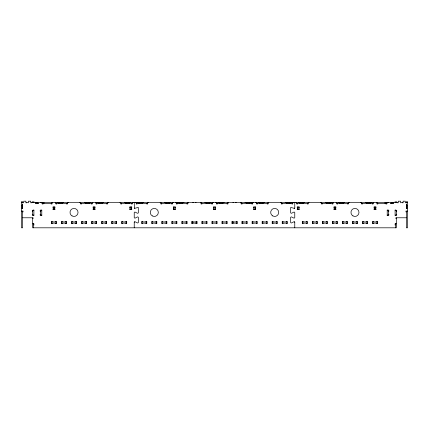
<?xml version="1.0" encoding="UTF-8"?>
<svg xmlns="http://www.w3.org/2000/svg" width="429" height="429" viewBox="0 0 429 429"><rect width="100%" height="100%" fill="white"/><g stroke="black" fill="none" stroke-linecap="round" stroke-linejoin="round"><path stroke-width="0.64" d="M136.234 203.523L147.807 203.598M172.356 202.467L172.356 204L171.557 204L171.557 203.598M176.373 202.467L176.373 204L177.177 204L177.177 203.598M292.766 202.467L292.766 204L291.961 204L291.961 203.598M296.777 202.467L296.777 204L297.581 204L297.581 203.598M332.899 202.467L332.899 204L332.094 204L332.094 203.598M336.91 202.467L336.91 204L337.714 204L337.714 203.598M22.051 205.067C22.115 204.268 23.434 205.443 22.051 205.067L22.056 208.44L22.383 208.714L22.657 204.263M406.343 204.263L406.617 208.714L406.949 208.43L406.949 205.051L406.349 205.041L406.649 204.767L406.944 205.041M134.229 227.81L134.229 222.184C134.84 220.436 137.768 224.308 138.379 222.554L138.379 217.337C137.768 215.583 134.829 219.46 134.229 217.707L134.229 212.489C134.84 210.736 137.768 214.607 138.379 212.854L138.261 207.352L134.556 208.403M294.771 208.006L294.771 202.391M134.229 222.184L134.524 221.804M294.482 208.392L294.761 208.081L294.407 208.408L290.712 207.384L290.621 212.854C291.232 214.607 294.16 210.736 294.771 212.489L294.771 217.707C294.181 219.45 291.323 215.631 290.626 217.299L290.621 222.554C291.227 224.308 294.165 220.436 294.771 222.184L294.771 227.81M21.45 202.123L22.657 202.123M32.69 202.123L33.891 202.123M395.109 202.123L396.31 202.123M406.343 202.123L407.55 202.123M21.45 202.391L23.724 202.794L23.724 201.19L25.869 201.19L25.869 202.794L26.673 202.794L26.673 202.391L28.405 202.794L28.405 201.19L30.749 201.19L30.749 202.794L31.553 202.794L31.553 202.391L397.447 202.391L397.447 202.794L398.251 202.794L398.251 201.19L400.595 201.19L400.595 202.794L402.327 202.391L402.327 202.794L403.131 202.794L403.131 201.19L405.276 201.19L405.276 202.794L407.55 202.391M22.501 202.509L22.657 203.115M406.499 202.509L406.343 203.115M36.031 202.794L35.628 202.794L35.628 203.598L38.508 203.598M37.704 202.794L38.106 202.794L38.106 203.598M391.296 202.794L390.894 202.794L390.894 203.598M392.969 202.794L393.372 202.794L393.372 203.598L390.492 203.598M41.785 203.598L52.102 203.598M55.566 203.598L67.589 203.598M80.416 203.598L92.439 203.598M95.903 203.598L107.872 203.598M120.753 203.598L132.325 203.598M160.687 203.598L172.662 203.598M176.121 203.598L188.095 203.598M200.97 203.598L212.591 203.598M216.409 203.598L228.03 203.598M240.905 203.598L252.879 203.598M256.338 203.598L268.313 203.598M281.193 203.598L292.814 203.598M296.675 203.598L308.247 203.598M321.128 203.598L333.097 203.598M336.561 203.598L348.584 203.598M361.411 203.598L373.434 203.598M376.898 203.598L387.215 203.598M53.357 207.743L52.955 207.743L52.955 206.939L54.96 206.939L54.96 207.743L54.563 207.743M93.495 207.743L93.093 207.743L93.093 206.939L95.099 206.939L95.099 207.743L94.696 207.743M130.148 207.743L129.746 207.743L129.746 206.939L131.757 206.939L131.757 207.743L131.354 207.743M173.761 207.743L173.359 207.743L173.359 206.939L175.37 206.939L175.37 207.743L174.968 207.743M213.899 207.743L213.497 207.743L213.497 206.939L215.503 206.939L215.503 207.743L215.101 207.743M254.032 207.743L253.63 207.743L253.63 206.939L255.641 206.939L255.641 207.743L255.239 207.743M297.646 207.743L297.243 207.743L297.243 206.939L299.254 206.939L299.254 207.743L298.852 207.743M334.304 207.743L333.901 207.743L333.901 206.939L335.907 206.939L335.907 207.743L335.505 207.743M374.437 207.743L374.04 207.743L374.04 206.939L376.045 206.939L376.045 207.743L375.643 207.743M22.051 208.414L22.657 208.414M406.349 208.43L406.949 208.414M53.357 208.816L52.955 208.816L52.955 209.615L54.96 209.615L54.96 208.816L54.563 208.816M93.495 208.816L93.093 208.816L93.093 209.615L95.099 209.615L95.099 208.816L94.696 208.816M130.148 208.816L129.746 208.816L129.746 209.615L131.757 209.615L131.757 208.816L131.354 208.816M173.761 208.816L173.359 208.816L173.359 209.615L175.37 209.615L175.37 208.816L174.968 208.816M213.899 208.816L213.497 208.816L213.497 209.615L215.503 209.615L215.503 208.816L215.101 208.816M254.032 208.816L253.63 208.816L253.63 209.615L255.641 209.615L255.641 208.816L255.239 208.816M297.646 208.816L297.243 208.816L297.243 209.615L299.254 209.615L299.254 208.816L298.852 208.816M334.304 208.816L333.901 208.816L333.901 209.615L335.907 209.615L335.907 208.816L335.505 208.816M374.437 208.816L374.04 208.816L374.04 209.615L376.045 209.615L376.045 208.816L375.643 208.816M33.891 210.419L32.288 210.419L32.288 211.224L32.69 211.224M41.785 210.419L40.181 210.419L40.181 211.224L40.583 211.224M387.215 210.419L388.819 210.419L388.819 211.224L388.417 211.224M395.109 210.419L396.712 210.419L396.712 211.224L396.31 211.224M21.45 211.089L23.053 211.089L23.053 211.894L22.657 211.894M40.583 211.089L40.959 211.089M388.041 211.089L388.417 211.089M407.55 211.089L405.947 211.089L405.947 211.894L406.343 211.894M32.69 214.302L32.288 214.302L32.288 215.101L33.891 215.101M40.583 214.302L40.181 214.302L40.181 215.101L41.785 215.101M388.417 214.302L388.819 214.302L388.819 215.101L387.215 215.101M396.31 214.302L396.712 214.302L396.712 215.101L395.109 215.101M41.785 215.503L40.98 215.503L40.98 215.101M387.215 215.503L388.02 215.503L388.02 215.101M22.657 217.776L33.087 217.776L33.087 218.581L32.69 218.581M406.343 217.776L395.913 217.776L395.913 218.581L396.31 218.581M51.453 221.927L56.467 221.927M61.486 221.927L66.5 221.927M71.52 221.927L76.534 221.927M81.553 221.927L86.567 221.927M91.586 221.927L96.605 221.927M101.619 221.927L106.639 221.927M111.653 221.927L116.672 221.927M121.686 221.927L126.705 221.927M141.758 221.927L146.772 221.927M151.791 221.927L156.805 221.927M161.824 221.927L166.838 221.927M171.857 221.927L176.871 221.927M181.891 221.927L187.258 221.927M191.575 221.927L197.142 221.927M201.855 221.927L206.976 221.927M211.99 221.927L217.01 221.927M222.024 221.927L227.145 221.927M231.858 221.927L237.425 221.927M241.742 221.927L247.109 221.927M252.129 221.927L257.143 221.927M262.162 221.927L267.176 221.927M272.195 221.927L277.209 221.927M282.228 221.927L287.242 221.927M302.295 221.927L307.314 221.927M312.328 221.927L317.347 221.927M322.361 221.927L327.381 221.927M332.395 221.927L337.414 221.927M342.433 221.927L347.447 221.927M352.466 221.927L357.48 221.927M362.5 221.927L367.514 221.927M372.533 221.927L377.547 221.927M51.453 223.128L56.467 223.128M61.486 223.128L66.5 223.128M71.52 223.128L76.534 223.128M81.553 223.128L86.567 223.128M91.586 223.128L96.605 223.128M101.619 223.128L106.639 223.128M111.653 223.128L116.672 223.128M121.686 223.128L126.705 223.128M141.758 223.128L146.772 223.128M151.791 223.128L156.805 223.128M161.824 223.128L166.838 223.128M171.857 223.128L176.871 223.128M181.891 223.128L187.258 223.128M191.575 223.128L197.142 223.128M201.855 223.128L206.976 223.128M211.99 223.128L217.01 223.128M222.024 223.128L227.145 223.128M231.858 223.128L237.425 223.128M241.742 223.128L247.109 223.128M252.129 223.128L257.143 223.128M262.162 223.128L267.176 223.128M272.195 223.128L277.209 223.128M282.228 223.128L287.242 223.128M302.295 223.128L307.314 223.128M312.328 223.128L317.347 223.128M322.361 223.128L327.381 223.128M332.395 223.128L337.414 223.128M342.433 223.128L347.447 223.128M352.466 223.128L357.48 223.128M362.5 223.128L367.514 223.128M372.533 223.128L377.547 223.128M32.69 223.799L33.891 223.799L33.891 225.134M396.31 223.799L395.109 223.799L395.109 225.134M33.29 224.603L33.693 224.603L33.693 223.799M395.71 224.603L395.307 224.603L395.307 223.799M294.482 221.804L294.771 222.184M134.229 208.011L134.379 208.317L134.229 202.391M407.55 201.598L407.55 227.81L406.343 227.81L406.343 211.089M406.343 201.598L406.343 202.365M396.31 201.598L396.31 202.365M396.31 210.419L396.31 215.101M396.31 217.841L396.31 227.81L32.69 227.81L32.69 217.841M395.913 210.419L395.913 210.017L395.109 210.017L395.109 215.503L395.913 215.503L395.913 215.101M395.71 223.799L395.71 227.81M395.109 201.598L395.109 202.365M392.969 202.391L392.969 203.598M391.296 202.391L391.296 203.598M388.417 202.391L388.417 202.692M388.417 210.017L388.417 215.154M388.02 210.419L388.02 210.017L387.215 210.017L387.215 215.551M387.215 202.391L387.215 202.692M386.749 202.391L386.749 204L385.944 204L385.944 203.598M385.076 202.391L385.076 203.598M377.852 203.598L377.852 204L377.048 204L377.048 202.391M376.748 221.927L376.748 221.525L377.547 221.525L377.547 223.53L376.748 223.53L376.748 223.128M376.244 202.391L376.244 202.692M375.643 206.939L375.643 209.615M374.437 206.939L374.437 209.615M373.836 202.391L373.836 202.692M373.337 221.927L373.337 221.525L372.533 221.525L372.533 223.53L373.337 223.53L373.337 223.128M373.032 202.391L373.032 204L372.233 204L372.233 203.598M371.53 202.391L371.53 202.692M371.128 202.391L371.128 202.692M370.383 202.391L370.383 203.598M369.927 202.391L369.927 202.992L367.117 202.992L367.117 202.391M366.715 221.927L366.715 221.525L367.514 221.525L367.514 223.53L366.715 223.53L366.715 223.128M366.661 202.391L366.639 203.598M365.916 202.391L365.916 202.692M365.513 202.391L365.513 202.692M363.299 221.927L363.299 221.525L362.5 221.525L362.5 223.53L363.299 223.53L363.299 223.128M362.467 203.598L362.467 204L361.663 204L361.663 202.391M360.859 202.391L360.859 202.692M356.681 221.927L356.681 221.525L357.48 221.525L357.48 223.53L356.681 223.53L356.681 223.128M353.265 221.927L353.265 221.525L352.466 221.525L352.466 223.53L353.265 223.53L353.265 223.128M349.088 202.391L349.088 202.692M348.284 202.391L348.284 204L347.479 204L347.479 203.598M346.643 221.927L346.643 221.525L347.447 221.525L347.447 223.53L346.643 223.53L346.643 223.128M344.433 202.391L344.433 202.692M344.031 202.391L344.031 202.692M343.302 202.391L343.302 203.598M343.232 221.927L343.232 221.525L342.433 221.525L342.433 223.53L343.232 223.53L343.232 223.128M342.83 202.391L342.83 202.992L340.02 202.992L340.02 202.391M339.559 202.391L339.559 203.598M338.813 202.391L338.813 202.692M338.417 202.391L338.417 202.692M336.609 221.927L336.609 221.525L337.414 221.525L337.414 223.53L336.609 223.53L336.609 223.128M336.111 202.391L336.111 202.692M335.505 206.939L335.505 209.615M334.304 206.939L334.304 209.615M333.703 202.391L333.703 202.692M333.199 221.927L333.199 221.525L332.395 221.525L332.395 223.53L333.199 223.53L333.199 223.128M331.397 202.391L331.397 202.692M330.995 202.391L330.995 202.692M330.266 202.391L330.25 203.598M329.794 202.391L329.794 202.992L326.984 202.992L326.984 202.391M326.576 221.927L326.576 221.525L327.381 221.525L327.381 223.53L326.576 223.53L326.576 223.128M326.523 202.391L326.523 203.598M325.777 202.391L325.777 202.692M325.375 202.391L325.375 202.692M323.166 221.927L323.166 221.525L322.361 221.525L322.361 223.53L323.166 223.53L323.166 223.128M322.329 203.598L322.329 204L321.525 204L321.525 202.391M320.726 202.391L320.726 202.692M316.543 221.927L316.543 221.525L317.347 221.525L317.347 223.53L316.543 223.53L316.543 223.128M313.132 221.927L313.132 221.525L312.328 221.525L312.328 223.53L313.132 223.53L313.132 223.128M308.95 202.391L308.95 202.692M308.151 202.391L308.151 204L307.346 204L307.346 203.598M306.51 221.927L306.51 221.525L307.314 221.525L307.314 223.53L306.51 223.53L306.51 223.128M304.3 202.391L304.3 202.692M303.898 202.391L303.898 202.692M303.153 202.391L303.169 203.598M303.099 221.927L303.099 221.525L302.295 221.525L302.295 223.53L303.099 223.53L303.099 223.128M302.692 202.391L302.692 202.992L299.882 202.992L299.882 202.391M299.426 202.391L299.426 203.598M298.852 206.939L298.852 209.615M298.681 202.391L298.681 202.692M298.278 202.391L298.278 202.692M297.646 206.939L297.646 209.615M295.972 202.391L295.972 202.692M293.565 202.391L293.565 202.692M291.264 202.391L291.264 202.692M290.862 202.391L290.862 202.692M290.133 202.391L290.117 203.598M289.655 202.391L289.655 202.992L286.845 202.992L286.845 202.391M286.443 221.927L286.443 221.525L287.242 221.525L287.242 223.53L286.443 223.53L286.443 223.128M286.39 202.391L286.39 203.598M285.644 202.391L285.644 202.692M285.242 202.391L285.242 202.692M283.033 221.927L283.033 221.525L282.228 221.525L282.228 223.53L283.033 223.53L283.033 223.128M282.196 203.598L282.196 204L281.392 204L281.392 202.391M280.587 202.391L280.587 202.692M276.41 221.927L276.41 221.525L277.209 221.525L277.209 223.53L276.41 223.53L276.41 223.128M273 221.927L273 221.525L272.195 221.525L272.195 223.53L273 223.53L273 223.128M268.817 202.391L268.817 202.692M268.012 202.391L268.012 204L267.213 204L267.213 203.598M266.377 221.927L266.377 221.525L267.176 221.525L267.176 223.53L266.377 223.53L266.377 223.128M264.162 202.391L264.162 202.692M263.765 202.391L263.765 202.692M263.036 202.391L263.036 203.598M262.961 221.927L262.961 221.525L262.162 221.525L262.162 223.53L262.961 223.53L262.961 223.128M262.559 202.391L262.559 202.992L259.749 202.992L259.749 202.391M259.293 202.391L259.277 203.598M258.548 202.391L258.548 202.692M258.145 202.391L258.145 202.692M257.443 203.598L257.443 204L256.644 204L256.644 202.391M256.338 221.927L256.338 221.525L257.143 221.525L257.143 223.53L256.338 223.53L256.338 223.128M255.84 202.391L255.84 202.692M255.239 206.939L255.239 209.615M254.032 206.939L254.032 209.615M253.432 202.391L253.432 202.692M252.928 221.927L252.928 221.525L252.129 221.525L252.129 223.53L252.928 223.53L252.928 223.128M252.627 202.391L252.627 204L251.823 204L251.823 203.598M251.126 202.391L251.126 202.692M250.724 202.391L250.724 202.692M249.978 202.391L249.978 203.598M249.522 202.391L249.522 202.992L246.713 202.992L246.713 202.391M246.305 221.927L246.305 221.525L247.109 221.525L247.109 223.53L246.305 223.53L246.305 223.128M246.251 202.391L246.251 203.598M245.506 202.391L245.506 202.692M245.104 202.391L245.104 202.692M242.894 221.927L242.894 221.525L242.095 221.525L242.095 223.53L242.894 223.53L242.894 223.128M242.058 203.598L242.058 204L241.259 204L241.259 202.391M240.454 202.391L240.454 202.692M236.272 221.927L236.272 221.525L237.076 221.525L237.076 223.53L236.272 223.53L236.272 223.128M236.079 202.391L236.079 202.692M235.564 202.391L235.564 202.692M233.569 202.391L233.569 202.692M233.054 202.391L233.054 202.692M233.054 221.927L233.054 223.128M232.861 221.927L232.861 221.525L232.057 221.525L232.057 223.53L232.861 223.53L232.861 223.128M228.678 202.391L228.678 202.692M227.879 202.391L227.879 204L227.075 204L227.075 203.598M226.239 221.927L226.239 221.525L227.043 221.525L227.043 223.53L226.239 223.53L226.239 223.128M224.029 202.391L224.029 202.692M223.627 202.391L223.627 202.692M222.898 202.391L222.898 203.598M222.828 221.927L222.828 221.525L222.024 221.525L222.024 223.53L222.828 223.53L222.828 223.128M222.426 202.391L222.426 202.992L219.616 202.992L219.616 202.391M219.139 202.391L219.155 203.598M218.409 202.391L218.409 202.692M218.007 202.391L218.007 202.692M217.31 203.598L217.31 204L216.506 204L216.506 202.391M216.205 221.927L216.205 221.525L217.01 221.525L217.01 223.53L216.205 223.53L216.205 223.128M215.707 202.391L215.707 202.692M215.101 206.939L215.101 209.615M213.899 206.939L213.899 209.615M213.293 202.391L213.293 202.692M212.795 221.927L212.795 221.525L211.99 221.525L211.99 223.53L212.795 223.53L212.795 223.128M212.494 202.391L212.494 204L211.69 204L211.69 203.598M210.993 202.391L210.993 202.692M210.591 202.391L210.591 202.692M209.861 202.391L209.845 203.598M209.384 202.391L209.384 202.992L206.574 202.992L206.574 202.391M206.172 221.927L206.172 221.525L206.976 221.525L206.976 223.53L206.172 223.53L206.172 223.128M206.102 202.391L206.102 203.598M205.373 202.391L205.373 202.692M204.971 202.391L204.971 202.692M202.761 221.927L202.761 221.525L201.957 221.525L201.957 223.53L202.761 223.53L202.761 223.128M201.925 203.598L201.925 204L201.121 204L201.121 202.391M200.322 202.391L200.322 202.692M196.139 221.927L196.139 221.525L196.943 221.525L196.943 223.53L196.139 223.53L196.139 223.128M195.946 202.391L195.946 202.692M195.946 222.828L195.946 223.128M195.426 202.391L195.426 202.692M193.436 202.391L193.436 202.692M192.921 202.391L192.921 202.692M192.921 221.927L192.921 223.128M192.728 221.927L192.728 221.525L191.924 221.525L191.924 223.53L192.728 223.53L192.728 223.128M188.546 202.391L188.546 202.692M187.741 202.391L187.741 204L186.942 204L186.942 203.598M186.106 221.927L186.106 221.525L186.905 221.525L186.905 223.53L186.106 223.53L186.106 223.128M183.896 202.391L183.896 202.692M183.494 202.391L183.494 202.692M182.765 202.391L182.749 203.598M182.695 221.927L182.695 221.525L181.891 221.525L181.891 223.53L182.695 223.53L182.695 223.128M182.287 202.391L182.287 202.992L179.478 202.992L179.478 202.391M179.022 202.391L179.022 203.598M178.276 202.391L178.276 202.692M177.874 202.391L177.874 202.692M176.072 221.927L176.072 221.525L176.871 221.525L176.871 223.53L176.072 223.53L176.072 223.128M175.568 202.391L175.568 202.692M174.968 206.939L174.968 209.615M173.761 206.939L173.761 209.615M173.16 202.391L173.16 202.692M172.662 221.927L172.662 221.525L171.857 221.525L171.857 223.53L172.662 223.53L172.662 223.128M170.855 202.391L170.855 202.692M170.452 202.391L170.452 202.692M169.707 202.391L169.723 203.598M169.251 202.391L169.251 202.992L166.441 202.992L166.441 202.391M166.039 221.927L166.039 221.525L166.838 221.525L166.838 223.53L166.039 223.53L166.039 223.128M165.964 202.391L165.985 203.598M165.235 202.391L165.235 202.692M164.838 202.391L164.838 202.692M162.623 221.927L162.623 221.525L161.824 221.525L161.824 223.53L162.623 223.53L162.623 223.128M161.787 203.598L161.787 204L160.988 204L160.988 202.391M160.183 202.391L160.183 202.692M156 221.927L156 221.525L156.805 221.525L156.805 223.53L156 223.53L156 223.128M152.59 221.927L152.59 221.525L151.791 221.525L151.791 223.53L152.59 223.53L152.59 223.128M148.413 202.391L148.413 202.692M147.608 202.391L147.608 204L146.804 204L146.804 203.598M145.967 221.927L145.967 221.525L146.772 221.525L146.772 223.53L145.967 223.53L145.967 223.128M143.758 202.391L143.758 202.692M143.356 202.391L143.356 202.692M142.626 202.391L142.61 203.598M142.557 221.927L142.557 221.525L141.758 221.525L141.758 223.53L142.557 223.53L142.557 223.128M142.155 202.391L142.155 202.992L139.345 202.992L139.345 202.391M138.867 202.391L138.883 203.598M138.138 202.391L138.138 202.692M137.736 202.391L137.736 202.692M137.039 203.598L137.039 204L136.234 204L136.234 202.391M135.435 202.391L135.435 202.692M133.028 202.391L133.028 202.692M132.223 202.391L132.223 204L131.419 204L131.419 203.598M131.354 206.939L131.354 209.615M130.722 202.391L130.722 202.692M130.319 202.391L130.319 202.692M130.148 206.939L130.148 209.615M129.59 202.391L129.59 203.598M129.118 202.391L129.118 202.992L126.308 202.992L126.308 202.391M125.901 221.927L125.901 221.525L126.705 221.525L126.705 223.53L125.901 223.53L125.901 223.128M125.847 202.391L125.831 203.598M125.102 202.391L125.102 202.692M124.7 202.391L124.7 202.692M122.49 221.927L122.49 221.525L121.686 221.525L121.686 223.53L122.49 223.53L122.49 223.128M121.654 203.598L121.654 204L120.849 204L120.849 202.391M120.05 202.391L120.05 202.692M115.868 221.927L115.868 221.525L116.672 221.525L116.672 223.53L115.868 223.53L115.868 223.128M112.457 221.927L112.457 221.525L111.653 221.525L111.653 223.53L112.457 223.53L112.457 223.128M108.274 202.391L108.274 202.692M107.475 202.391L107.475 204L106.671 204L106.671 203.598M105.834 221.927L105.834 221.525L106.639 221.525L106.639 223.53L105.834 223.53L105.834 223.128M103.625 202.391L103.625 202.692M103.223 202.391L103.223 202.692M102.424 221.927L102.424 221.525L101.619 221.525L101.619 223.53L102.424 223.53L102.424 223.128M102.016 202.391L102.016 202.992L99.206 202.992L99.206 202.391M98.734 202.391L98.734 203.598M98.005 202.391L98.005 202.692M97.603 202.391L97.603 202.692M96.906 203.598L96.906 204L96.101 204L96.101 202.391M95.801 221.927L95.801 221.525L96.605 221.525L96.605 223.53L95.801 223.53L95.801 223.128M95.297 202.391L95.297 202.692M94.696 206.939L94.696 209.615M93.495 206.939L93.495 209.615M92.889 202.391L92.889 202.692M92.391 221.927L92.391 221.525L91.586 221.525L91.586 223.53L92.391 223.53L92.391 223.128M92.09 202.391L92.09 204L91.286 204L91.286 203.598M90.583 202.391L90.583 202.692M90.187 202.391L90.187 202.692M89.441 202.391L89.457 203.598M88.98 202.391L88.98 202.992L86.17 202.992L86.17 202.391M85.714 202.391L85.714 203.598M85.768 221.927L85.768 221.525L86.567 221.525L86.567 223.53L85.768 223.53L85.768 223.128M84.969 202.391L84.969 202.692M84.567 202.391L84.567 202.692M82.357 221.927L82.357 221.525L81.553 221.525L81.553 223.53L82.357 223.53L82.357 223.128M81.521 203.598L81.521 204L80.716 204L80.716 202.391M79.912 202.391L79.912 202.692M75.735 221.927L75.735 221.525L76.534 221.525L76.534 223.53L75.735 223.53L75.735 223.128M72.319 221.927L72.319 221.525L71.52 221.525L71.52 223.53L72.319 223.53L72.319 223.128M68.141 202.391L68.141 202.692M67.337 202.391L67.337 204L66.533 204L66.533 203.598M65.701 221.927L65.701 221.525L66.5 221.525L66.5 223.53L65.701 223.53L65.701 223.128M63.487 202.391L63.487 202.692M63.084 202.391L63.084 202.692M62.285 221.927L62.285 221.525L61.486 221.525L61.486 223.53L62.285 223.53L62.285 223.128M61.883 202.391L61.883 202.992L59.073 202.992L59.073 202.391M58.596 202.391L58.617 203.598M57.872 202.391L57.872 202.692M57.47 202.391L57.47 202.692M56.767 203.598L56.767 204L55.968 204L55.968 202.391M55.663 221.927L55.663 221.525L56.467 221.525L56.467 223.53L55.663 223.53L55.663 223.128M55.164 202.391L55.164 202.692M54.563 206.939L54.563 209.615M53.357 206.939L53.357 209.615M52.756 202.391L52.756 202.692M52.252 221.927L52.252 221.525L51.453 221.525L51.453 223.53L52.252 223.53L52.252 223.128M51.952 202.391L51.952 204L51.148 204L51.148 203.598M43.924 202.391L43.924 203.598M43.056 203.598L43.056 204L42.251 204L42.251 202.391M41.785 202.391L41.785 202.692M41.785 215.551L41.785 210.017L40.98 210.017L40.98 210.419M40.583 202.391L40.583 202.692M40.583 210.017L40.583 215.154M37.704 202.391L37.704 203.598M36.031 202.391L36.031 203.598M33.891 201.598L33.891 202.365M33.29 223.799L33.29 227.81M33.087 210.419L33.087 210.017L33.891 210.017L33.891 215.503L33.087 215.503L33.087 215.101M32.69 201.598L32.69 202.365M32.69 210.419L32.69 215.101M22.657 201.598L22.657 202.365M22.657 211.089L22.657 227.81L21.45 227.81L21.45 201.598M102.493 203.598L102.493 202.391L102.477 203.598M62.361 203.598L62.361 202.391L62.339 203.598M72.018 215.9A4.011 4.011 0 0 0 78.04 212.425A4.011 4.011 0 0 0 72.018 208.95A4.011 4.011 0 0 0 72.018 215.9M152.29 215.9A4.011 4.011 0 0 0 158.312 212.425A4.011 4.011 0 0 0 152.29 208.95A4.011 4.011 0 0 0 152.29 215.9M272.694 215.9A4.011 4.011 0 0 0 278.716 212.425A4.011 4.011 0 0 0 272.694 208.95A4.011 4.011 0 0 0 272.694 215.9M352.965 215.9A4.011 4.011 0 0 0 358.987 212.425A4.011 4.011 0 0 0 352.965 208.95A4.011 4.011 0 0 0 352.965 215.9"/></g></svg>
